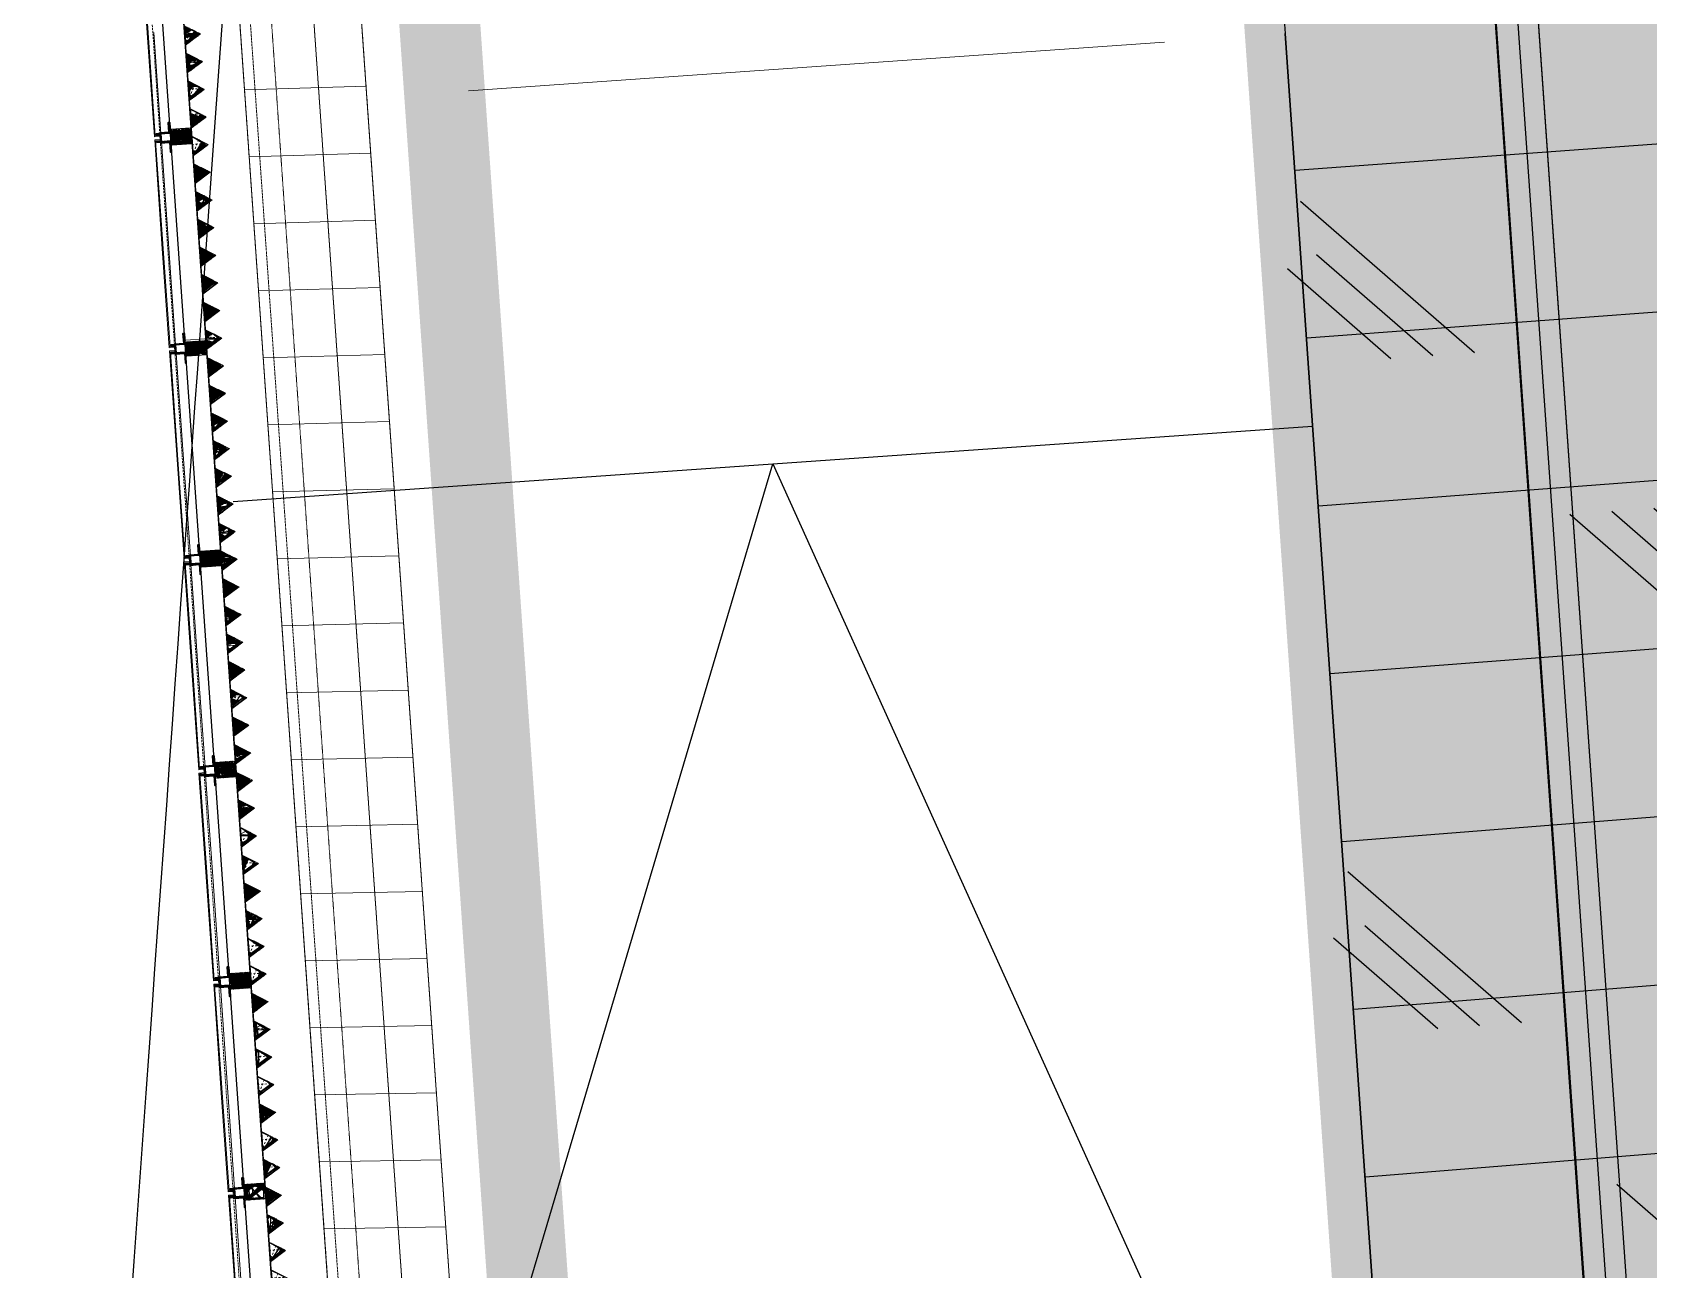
# Model space of a CAD drawing. Header units: millimetres. Extents: x 306 to 836129804, y -168137 to 818603917.
# Drawn here: x 834580252 to 834587896, y 818007661 to 818013509 of the extents above; entities that cross this region are included whole.
import ezdxf
from ezdxf.xclip import XClip

# ---------------------------------------------------------------- set-up
doc = ezdxf.new("R2010")
doc.units = ezdxf.units.MM
doc.header["$LTSCALE"] = 3
doc.header["$XCLIPFRAME"] = 0
for name, pattern in [('ACAD_ISO03W100', [30, 12, -18]), ('B0606', [0.7813, 0.39065, -0.39065]), ('B0701', [2.34375, 1.5625, -0.78125]), ('B0703', [4.6875, 3.125, -1.5625]), ('Dash', [6, 3, -3]), ('Dash2', [6, 3, -3]), ('DASHED', [0.75, 0.5, -0.25]), ('DIVIDE', [1.25, 0.5, -0.25, 0, -0.25, 0, -0.25])]:
    doc.linetypes.add(name, pattern=pattern)
for name, color, linetype in [('_ANCILIARY', 40, 'Continuous'), ('_ANCILIARY HATCH', 1, 'Continuous'), ('_base', 251, 'Continuous'), ('_DEV LINE', 96, 'DIVIDE'), ('_LTC', 251, 'Continuous'), ('_PARCEL BOUNDARY', 10, 'DASHED'), ('UAJ-90.0BOUN', 251, 'Continuous'), ('UAJ-90.5LAND', 251, 'Continuous')]:
    doc.layers.add(name, color=color, linetype=linetype)
for name, color, linetype, lineweight in [('A-DETL', 251, 'Continuous', 13), ('A-DETL-MBND', 251, 'Continuous', 13), ('A-FLOR', 251, 'Continuous', 13), ('Eva-New', 1, 'ACAD_ISO03W100', 18), ('Hatch (LTC&CB)', 252, 'Continuous', 35), ('UAJ-08META', 251, 'Continuous', 9), ('UAJ-21EXWA', 251, 'Continuous', 35), ('UAJ-21EXWA-a', 251, 'Continuous', 9), ('UAJ-21EXWA-c', 251, 'Continuous', 9), ('UAJ-21EXWA-z', 251, 'B0703', 9), ('UAJ-22INWA', 251, 'Continuous', 35), ('UAJ-22INWA-a', 251, 'Continuous', 13), ('UAJ-23FLOR-h', 251, 'Continuous', 9), ('UAJ-23FLOR-y', 251, 'B0701', 9), ('UAJ-23FLOR-z', 251, 'B0703', 9), ('UAJ-32INFR-h', 251, 'Continuous', 9), ('UAJ-43FLFI-a', 251, 'Continuous', 0)]:
    doc.layers.add(name, color=color, linetype=linetype, lineweight=lineweight)
doc.layers.get('UAJ-90.5LAND').off()
pattern_1 = [(45.00000000000012, (-109416.8442187309, -41196.64336895943), (-1.68379802270047, 1.683798022700463), []), (45.00000000000012, (-109415.7216861248, -41196.64336895943), (-1.68379802270047, 1.683798022700463), [])]

# ---------------------------------------------------------------- blocks, each defined once
blk = doc.blocks.new('SITE SLAB EDGE')
at = {"layer": 'A-DETL-MBND', "linetype": 'Continuous', "lineweight": 9, "elevation": 0.1232337725241558}
blk.add_lwpolyline([(-7012.872896918212, -44672.49956727235), (-4762.924683443969, -35912.49520633428), (-1871.170911264489, -44672.58578513574)], dxfattribs=at)
at = {"layer": 'UAJ-21EXWA'}
for p, q in [((-871.1926684374921, -27572.41654061366), (-871.1930989047978, -53821.77033345087)), ((-6988.761447449797, -35912.49520204091, 11000.63408371194), (-871.2644704399863, -35912.49521362476, 11000.63408455885))]:
    blk.add_line(p, q, dxfattribs=at)
blk.add_lwpolyline([(-871.264764136984, -53821.77033344971), (-871.2643336696783, -27572.41648910224)], dxfattribs=at)
blk = doc.blocks.new('p32 uns')
at = {"layer": 'A-DETL', "lineweight": 18}
for p, q in [((462988.2816848755, -289422.768778801), (464566.6259381771, -311994.1485024691)), ((464766.1389267445, -311980.1971951723), (463187.7944978476, -289408.8174855709))]:
    blk.add_line(p, q, dxfattribs=at)
at = {"layer": 'A-FLOR', "lineweight": 9}
blk.add_line((462506.872928381, -296865.1688914299), (463508.9432036877, -311195.4414646626), dxfattribs=at)
at = {"layer": 'UAJ-21EXWA-z'}
blk.add_lwpolyline([(460999.1281325817, -260683.82777071), (462209.4676864147, -260599.1925843954), (463049.8073357344, -256672.1545351744), (484389.9326707125, -255178.3090640306), (484885.9685424566, -262271.952517271), (489864.1592447758, -261922.462420702), (492872.8974288702, -304949.42304492), (488433.0328344107, -315295.0559661388), (462895.8718012571, -317080.7882232666), (460775.8579591513, -286763.177806735), (462016.6950523853, -283227.6120804548), (460871.5294257402, -266850.980645299), (461292.7671718597, -264883.0616716146), (460999.1281325817, -260683.82777071)], dxfattribs=at)
at = {"layer": 'UAJ-90.0BOUN'}
blk.add_lwpolyline([(458551.6431707144, -254646.9136687517), (462043.122988224, -254401.8080494404), (489253.1335164309, -252491.6361941099), (493625.0210716724, -314979.2288246155), (466413.7763149738, -316882.0242781639), (462922.2849571705, -317126.9649215937), (458551.6431707144, -254646.9136687517)], dxfattribs=at)
at = {"linetype": 'Dash2', "lineweight": 13, "rotation": 4.000000000000001}
blk.add_blockref('SITE SLAB EDGE', (461907.9564732313, -261484.3400754929), dxfattribs=at)
blk = doc.blocks.new('GBP-P32-L00')
at = {"layer": 'UAJ-90.5LAND'}
blk.add_blockref('p32 uns', (834123619.6366563, 818311064.1160116), dxfattribs=at)
blk = doc.blocks.new('3A35X-MAGP-P-LD-00-0')
at = {"layer": '_base'}
blk.add_line((834581201.7155364, 818011290.9196701), (834586306.3945403, 818011647.7860233), dxfattribs=at)
blk.add_lwpolyline([(834591783.5735116, 817980082.2253003), (834591928.23176, 817980184.1910403, 0.04471725333651318), (834592011.4460499, 817980254.7613815, 0.06650079320827533), (834592104.6915565, 817980378.636483, 0.07123286827723115), (834592167.0155747, 817980539.2174459, 0.03848994526839398), (834592180.9467443, 817980630.7424377, -0.04013100211479748), (834592350.8948174, 817981940.6873479, -0.0031101165554704), (834592380.805786, 817982096.0953491, 0.08319405878780492), (834592386.2088763, 817982274.0277658, -0.001175287422186575), (834592382.8120791, 817982299.3592728), (834589787.9350833, 817996217.8215426, 0.04084783250147962), (834589233.0335257, 817998152.9967325), (834588859.8553, 817999185.2260199, -0.0205969728110917), (834588422.2292893, 818000535.7778711, -0.03996170129615863), (834588213.0684955, 818001653.0464637, -0.007154162740676726), (834588156.891641, 818002376.8978037), (834586791.6157055, 818021906.5994003), (834586592.1019949, 818021892.6612895), (834588135.5106741, 817999814.8448011, 0.02585367869501859), (834588239.9286013, 817999053.709157, 0.001642021958991318), (834588349.8605613, 817998461.4832885), (834588758.1866809, 817996281.7002935), (834588804.3629512, 817996035.1959748), (834591783.5735116, 817980082.2253003)], format="xyb", close=True, dxfattribs=at)
blk.add_lwpolyline([(834589295.4903487, 817996127.1960361), (834588203.5903876, 818000788.4657425, -0.0373340828221), (834588076.8085691, 818002133.5877131), (834586695.9247639, 818021899.9143913)], format="xyb", dxfattribs=at)
for points in [[(834586136.4949635, 818014078.1283432), (834586176.6829101, 818013503.2565894)], [(834586786.9127201, 818004764.5321693), (834586176.3557463, 818013503.2337182)], [(834586176.355928, 818013503.2337312), (834586176.6829101, 818013503.2565894)], [(834586176.6829202, 818013503.2564468), (834586787.5835255, 818004764.5790373)], [(834581657.5779444, 818004405.9528768), (834583754.0550383, 818011469.3528466), (834586787.5835233, 818004764.5790652)]]:
    blk.add_lwpolyline(points, dxfattribs=at)
blk = doc.blocks.new('*U1563')
at = {"layer": 'UAJ-21EXWA'}
for points in [[(3085.000000238419, 241.0000000929832), (3085.000000715256, 223.1525490021706), (3054, 223.1525488829613), (3054.000000119209, 241.0000003314018), (3050, 241.0000004506111), (3050, 219.1525488829613), (3089.000000715256, 219.1525488829613), (3089.000000357628, 241.0000003314018)], [(4085.000000238419, 241.0000001394749), (4085.000000715256, 223.1525490486622), (4054, 223.1525489294529), (4054.000000119209, 241.0000003778935), (4050, 241.0000004971027), (4050, 219.1525489294529), (4089.000000715256, 219.1525489294529), (4089.000000357628, 241.0000003778935)], [(5085.000000238419, 241.0000001859665), (5085.000000715256, 223.1525490951538), (5054, 223.1525489759445), (5054.000000119209, 241.0000004243851), (5050, 241.0000005435944), (5050, 219.1525489759445), (5089.000000715256, 219.1525489759445), (5089.000000357628, 241.0000004243851)], [(6085.000000238419, 241.0000002324581), (6085.000000715256, 223.1525491416454), (6054, 223.1525490224361), (6054.000000119209, 241.0000004708767), (6050, 241.000000590086), (6050, 219.1525490224361), (6089.000000715256, 219.1525490224361), (6089.000000357628, 241.0000004708767)], [(7085.000000238419, 241.0000002789498), (7085.000000715256, 223.1525491881371), (7054, 223.1525490689278), (7054.000000119209, 241.0000005173683), (7050, 241.0000006365776), (7050, 219.1525490689278), (7089.000000715256, 219.1525490689278), (7089.000000357628, 241.0000005173683)], [(8085.000000238419, 241.0000003254414), (8085.000000715256, 223.1525492346287), (8054, 223.1525491154194), (8054.000000119209, 241.0000005638599), (8050, 241.0000006830692), (8050, 219.1525491154194), (8089.000000715256, 219.1525491154194), (8089.000000357628, 241.0000005638599)]]:
    blk.add_lwpolyline(points, close=True, dxfattribs=at)
for points in [[(3045.99999934445, 224.957513182444), (3045.99999946366, 178.9575133016533), (2999.99999946366, 178.957513182444), (2999.99999934445, 174.9575130632348), (3049.99999934445, 174.957513182444), (3049.99999946366, 224.957513182444), (3045.999999225241, 224.957513182444)], [(3093.000000298125, 224.9575130632348), (3093.000000178915, 178.957513182444), (3139.000000298125, 178.957513182444), (3139.000000298125, 174.957513182444), (3089.000000298125, 174.957513182444), (3089.000000298125, 224.9575129440255), (3093.000000536543, 224.9575130632348)], [(4045.99999934445, 224.9575132289357), (4045.99999946366, 178.957513348145), (3999.99999946366, 178.9575132289357), (3999.99999934445, 174.9575131097264), (4049.99999934445, 174.9575132289357), (4049.99999946366, 224.9575132289357), (4045.999999225241, 224.9575132289357)], [(4093.000000298125, 224.9575131097264), (4093.000000178915, 178.9575132289357), (4139.000000298125, 178.9575132289357), (4139.000000298125, 174.9575132289357), (4089.000000298125, 174.9575132289357), (4089.000000298125, 224.9575129905171), (4093.000000536543, 224.9575131097264)], [(5045.999999344451, 224.9575132754273), (5045.99999946366, 178.9575133946366), (4999.999999463659, 178.9575132754273), (4999.99999934445, 174.957513156218), (5049.999999344451, 174.9575132754273), (5049.99999946366, 224.9575132754273), (5045.999999225241, 224.9575132754273)], [(5093.000000298125, 224.957513156218), (5093.000000178916, 178.9575132754273), (5139.000000298125, 178.9575132754273), (5139.000000298125, 174.9575132754273), (5089.000000298125, 174.9575132754273), (5089.000000298125, 224.9575130370087), (5093.000000536544, 224.957513156218)], [(6045.999999344451, 224.9575133219189), (6045.99999946366, 178.9575134411282), (5999.999999463659, 178.9575133219189), (5999.99999934445, 174.9575132027096), (6049.999999344451, 174.9575133219189), (6049.99999946366, 224.9575133219189), (6045.999999225241, 224.9575133219189)], [(6093.000000298125, 224.9575132027096), (6093.000000178916, 178.9575133219189), (6139.000000298125, 178.9575133219189), (6139.000000298125, 174.9575133219189), (6089.000000298125, 174.9575133219189), (6089.000000298125, 224.9575130835003), (6093.000000536544, 224.9575132027096)], [(7045.999999344451, 224.9575133684106), (7045.99999946366, 178.9575134876198), (6999.999999463659, 178.9575133684106), (6999.99999934445, 174.9575132492013), (7049.999999344451, 174.9575133684106), (7049.99999946366, 224.9575133684106), (7045.999999225241, 224.9575133684106)], [(7093.000000298125, 224.9575132492013), (7093.000000178916, 178.9575133684106), (7139.000000298125, 178.9575133684106), (7139.000000298125, 174.9575133684106), (7089.000000298125, 174.9575133684106), (7089.000000298125, 224.957513129992), (7093.000000536544, 224.9575132492013)], [(8045.999999344451, 224.9575134149022), (8045.99999946366, 178.9575135341115), (7999.999999463659, 178.9575134149022), (7999.99999934445, 174.9575132956929), (8049.999999344451, 174.9575134149022), (8049.99999946366, 224.9575134149022), (8045.999999225241, 224.9575134149022)], [(8093.000000298125, 224.9575132956929), (8093.000000178916, 178.9575134149022), (8139.000000298125, 178.9575134149022), (8139.000000298125, 174.9575134149022), (8089.000000298125, 174.9575134149022), (8089.000000298125, 224.9575131764836), (8093.000000536544, 224.9575132956929)]]:
    blk.add_lwpolyline(points, dxfattribs=at)
at = {"layer": 'UAJ-21EXWA-a'}
for points in [[(2569.500000357628, 250.0000041460991), (3062.000000476837, 250.0000002121925), (3062.000000238419, 224.1525490021706), (3058.000000238419, 224.1525491213798), (3058.000000238419, 246.0000004506111), (2569.500000357628, 246.0000040268898)], [(3569.500000357628, 250.0000039076805), (3077.000000476837, 250.0000000929832), (3077.000000715256, 224.1525490021706), (3081.000000715256, 224.1525491213798), (3081.000000715256, 246.0000003314018), (3569.500000357628, 246.0000039076805)], [(3569.500000357628, 250.0000041925907), (4062.000000476837, 250.0000002586842), (4062.000000238419, 224.1525490486622), (4058.000000238419, 224.1525491678715), (4058.000000238419, 246.0000004971027), (3569.500000357628, 246.0000040733814)], [(4569.500000357628, 250.0000039541721), (4077.000000476837, 250.0000001394749), (4077.000000715256, 224.1525490486622), (4081.000000715256, 224.1525491678715), (4081.000000715256, 246.0000003778935), (4569.500000357628, 246.0000039541721)], [(4569.500000357628, 250.0000042390823), (5062.000000476837, 250.0000003051758), (5062.000000238419, 224.1525490951538), (5058.000000238419, 224.1525492143631), (5058.000000238419, 246.0000005435944), (4569.500000357628, 246.000004119873)], [(5569.500000357628, 250.0000040006638), (5077.000000476837, 250.0000001859665), (5077.000000715256, 224.1525490951538), (5081.000000715256, 224.1525492143631), (5081.000000715256, 246.0000004243851), (5569.500000357628, 246.0000040006638)], [(5569.500000357628, 250.000004285574), (6062.000000476837, 250.0000003516674), (6062.000000238419, 224.1525491416454), (6058.000000238419, 224.1525492608547), (6058.000000238419, 246.000000590086), (5569.500000357628, 246.0000041663647)], [(6569.500000357628, 250.0000040471554), (6077.000000476837, 250.0000002324581), (6077.000000715256, 224.1525491416454), (6081.000000715256, 224.1525492608547), (6081.000000715256, 246.0000004708767), (6569.500000357628, 246.0000040471554)], [(6569.500000357628, 250.0000043320656), (7062.000000476837, 250.000000398159), (7062.000000238419, 224.1525491881371), (7058.000000238419, 224.1525493073464), (7058.000000238419, 246.0000006365776), (6569.500000357628, 246.0000042128563)], [(7569.500000357628, 250.000004093647), (7077.000000476837, 250.0000002789498), (7077.000000715256, 224.1525491881371), (7081.000000715256, 224.1525493073464), (7081.000000715256, 246.0000005173683), (7569.500000357628, 246.000004093647)], [(7569.500000357628, 250.0000043785572), (8062.000000476837, 250.0000004446507), (8062.000000238419, 224.1525492346287), (8058.000000238419, 224.152549353838), (8058.000000238419, 246.0000006830692), (7569.500000357628, 246.0000042593479)], [(8569.500000357628, 250.0000041401386), (8077.000000476837, 250.0000003254414), (8077.000000715256, 224.1525492346287), (8081.000000715256, 224.152549353838), (8081.000000715256, 246.0000005638599), (8569.500000357628, 246.0000041401386)], [(8569.500000357628, 250.0000044250488), (9062.000000476837, 250.0000004911423), (9062.000000238419, 224.1525492811203), (9058.000000238419, 224.1525494003296), (9058.000000238419, 246.0000007295609), (8569.500000357628, 246.0000043058396)]]:
    blk.add_lwpolyline(points, dxfattribs=at)
at = {"layer": 'UAJ-21EXWA-c'}
for points in [[(3050, 241.0000002121925), (3050, 246.0000004506111)], [(3089.000000357628, 241.0000003314018), (3089.000000119209, 246.0000003314018)], [(4050, 241.0000002586842), (4050, 246.0000004971027)], [(4089.000000357628, 241.0000003778935), (4089.000000119209, 246.0000003778935)], [(5050, 241.0000003051758), (5050, 246.0000005435944)], [(5089.000000357628, 241.0000004243851), (5089.000000119209, 246.0000004243851)], [(6050, 241.0000003516674), (6050, 246.000000590086)], [(6089.000000357628, 241.0000004708767), (6089.000000119209, 246.0000004708767)], [(7050, 241.000000398159), (7050, 246.0000006365776)], [(7089.000000357628, 241.0000005173683), (7089.000000119209, 246.0000005173683)], [(8050, 241.0000004446507), (8050, 246.0000006830692)], [(8089.000000357628, 241.0000005638599), (8089.000000119209, 246.0000005638599)], [(3050, 219.1525488829613), (2569.500000476837, 219.1525488829613)], [(3049.99999946366, 224.957513182444), (3050, 219.1525488829613)], [(3089.000000715256, 219.1525488829613), (3089.000000298125, 224.9575129440255)], [(3089.000000715256, 219.1525488829613), (3569.500000357628, 219.1525491213798)], [(4050, 219.1525489294529), (3569.500000476837, 219.1525489294529)], [(4049.99999946366, 224.9575132289357), (4050, 219.1525489294529)], [(4089.000000715256, 219.1525489294529), (4089.000000298125, 224.9575129905171)], [(4089.000000715256, 219.1525489294529), (4569.500000357628, 219.1525491678715)], [(5050, 219.1525489759445), (4569.500000476837, 219.1525489759445)], [(5049.99999946366, 224.9575132754273), (5050, 219.1525489759445)], [(5089.000000715256, 219.1525489759445), (5089.000000298125, 224.9575130370087)], [(5089.000000715256, 219.1525489759445), (5569.500000357628, 219.1525492143631)], [(6050, 219.1525490224361), (5569.500000476837, 219.1525490224361)], [(6049.99999946366, 224.9575133219189), (6050, 219.1525490224361)], [(6089.000000715256, 219.1525490224361), (6089.000000298125, 224.9575130835003)], [(6089.000000715256, 219.1525490224361), (6569.500000357628, 219.1525492608547)], [(7050, 219.1525490689278), (6569.500000476837, 219.1525490689278)], [(7049.99999946366, 224.9575133684106), (7050, 219.1525490689278)], [(7089.000000715256, 219.1525490689278), (7089.000000298125, 224.957513129992)], [(7089.000000715256, 219.1525490689278), (7569.500000357628, 219.1525493073464)], [(8050, 219.1525491154194), (7569.500000476837, 219.1525491154194)], [(8049.99999946366, 224.9575134149022), (8050, 219.1525491154194)], [(8089.000000715256, 219.1525491154194), (8089.000000298125, 224.9575131764836)], [(8089.000000715256, 219.1525491154194), (8569.500000357628, 219.152549353838)]]:
    blk.add_lwpolyline(points, dxfattribs=at)
blk = doc.blocks.new('*U|REF31821679')
at = {"layer": 'UAJ-32INFR-h'}
h = blk.add_hatch(dxfattribs=at)
h.set_pattern_fill('STAAL', color=256, style=0)
h.set_pattern_definition([(45, (0, 0), (-4.999999779477807, 4.999999779477808), []), (45, (1.7, 0), (-4.999999779477807, 4.999999779477808), []), (45, (1.8, 0), (-4.999999779477807, 4.999999779477808), []), (45, (1.9, 0), (-4.999999779477807, 4.999999779477808), []), (45, (2, 0), (-4.999999779477807, 4.999999779477808), []), (45, (2.1, 0), (-4.999999779477807, 4.999999779477808), []), (45, (2.2, 0), (-4.999999779477807, 4.999999779477808), []), (45, (2.3, 0), (-4.999999779477807, 4.999999779477808), [])])
edge = h.paths.add_edge_path(flags=16)
edge.add_arc((-40.499999999995, -28), 1.5, 180, 394.9306585423736)
edge.add_line((-40.499999999995, -29.5), (40.500000000005, -29.49999999999909))
edge.add_arc((40.500000000005, -27.99999999999909), 1.5, 270, 360)
edge.add_line((42.000000000005, -27.99999999999909), (41.99999999999864, 28.00000000000182))
edge.add_arc((40.49999999999864, 28.00000000000182), 1.5, 0, 90)
edge.add_line((40.49999999999864, 29.50000000000182), (-40.50000000000136, 29.50000000000182))
edge.add_arc((-40.50000000000136, 28.00000000000182), 1.5, 90, 180)
edge.add_line((-42.00000000000136, 28.00000000000182), (-41.999999999995, -28))
edge = h.paths.add_edge_path()
edge.add_arc((-45.499999999995, -32.99999999999909), 4.5, 180, 270)
edge.add_line((-45.499999999995, -37.49999999999909), (45.500000000005, -37.49999999999909))
edge.add_arc((45.500000000005, -32.99999999999909), 4.5, 270, 360)
edge.add_line((50.000000000005, -32.99999999999909), (50.00000000000045, 33))
edge.add_arc((45.50000000000045, 33), 4.5, 0, 90)
edge.add_line((45.50000000000045, 37.5), (-45.49999999999955, 37.50000000000182))
edge.add_arc((-45.49999999999955, 33.00000000000182), 4.5, 90, 180)
edge.add_line((-49.99999999999955, 33.00000000000182), (-49.999999999995, -32.99999999999909))
at = {"layer": 'UAJ-22INWA-a', "lineweight": -2}
for p, q in [((-49.99999999999955, 33.00000000000182), (-49.999999999995, -32.99999999999909)), ((45.50000000000045, 37.5), (-45.49999999999955, 37.50000000000182)), ((-42.00000000000136, 28.00000000000182), (-41.999999999995, -28)), ((40.49999999999864, 29.50000000000182), (-40.50000000000136, 29.50000000000182)), ((42.000000000005, -27.99999999999909), (41.99999999999864, 28.00000000000182)), ((50.000000000005, -32.99999999999909), (50.00000000000045, 33)), ((-45.499999999995, -37.49999999999909), (45.500000000005, -37.49999999999909)), ((-40.499999999995, -29.5), (40.500000000005, -29.49999999999909))]:
    blk.add_line(p, q, dxfattribs=at)
for centre, radius, start, end in [((-45.49999999999955, 33.00000000000182), 4.5, 90, 180), ((-40.50000000000136, 28.00000000000182), 1.5, 90, 180), ((40.49999999999864, 28.00000000000182), 1.5, 0, 90), ((45.50000000000045, 33), 4.5, 0, 90), ((-45.499999999995, -32.99999999999909), 4.5, 180, 270), ((-40.499999999995, -28), 1.5, 180, 34.93065854237359), ((40.500000000005, -27.99999999999909), 1.5, 270, 0), ((45.500000000005, -32.99999999999909), 4.5, 270, 0)]:
    blk.add_arc(centre, radius, start, end, dxfattribs=at)
blk = doc.blocks.new('*U2899')
at = {"layer": 'UAJ-08META', "rotation": 90.00000001114431}
blk.add_blockref('*U|REF31821679', (67.54939053738819, 50.00000004808722), dxfattribs=at)
blk = doc.blocks.new('*U2898')
at = {"layer": '_LTC', "linetype": 'ByBlock', "lineweight": -2, "transparency": 16777216, "rotation": 273.9989084043776}
for p in [(834580901.1462471, 818013080.975364), (834580970.8837154, 818012083.4099848), (834581040.6211836, 818011085.8446058), (834581110.3586518, 818010088.2792267), (834581180.09612, 818009090.7138476), (834581249.8335882, 818008093.1484685)]:
    blk.add_blockref('*U2899', p, dxfattribs=at)
blk = doc.blocks.new('21_UNS-EXWA-Facade Triangle Extrusion')
at = {"layer": 'UAJ-08META'}
h = blk.add_hatch(dxfattribs=at)
h.set_pattern_fill('ANSI32', color=256, scale=0.25, angle=-3.998908525866516)
h.set_pattern_definition(pattern_1)
edge = h.paths.add_edge_path()
edge.add_line((-75.01259005069733, -47.16361486911774), (-67.87473440170288, -33.6935887336731))
edge.add_line((-67.87473440170288, -33.6935887336731), (-65.25258207321167, -37.77321720123291))
edge.add_line((-65.25258207321167, -37.77321720123291), (-63.57014775276184, -36.69184410572052))
edge.add_line((-63.57014775276184, -36.69184410572052), (-66.191903591156, -32.612832903862))
edge.add_line((-66.191903591156, -32.612832903862), (-64.50235915184021, -31.54252290725708))
edge.add_line((-64.50235915184021, -31.54252290725708), (-61.88771343231201, -35.61047101020813))
edge.add_line((-61.88771343231201, -35.61047101020813), (-60.20527946949005, -34.5290983915329))
edge.add_line((-60.20527946949005, -34.5290983915329), (-62.82474744319916, -30.45036041736603))
edge.add_line((-62.82474744319916, -30.45036041736603), (-20.0749454498291, -2.995363593101501))
edge.add_line((-20.0749454498291, -2.995363593101501), (-17.46405339241028, -7.057471752166748))
edge.add_line((-17.46405339241028, -7.057471752166748), (-15.78161954879761, -5.976099371910095))
edge.add_line((-15.78161954879761, -5.976099371910095), (-18.39626514911652, -1.908150553703308))
edge.add_line((-18.39626514911652, -1.908150553703308), (-16.71758425235748, -0.8209383487701416))
edge.add_line((-16.71758425235748, -0.8209383487701416), (-14.09918510913849, -4.894726157188416))
edge.add_line((-14.09918510913849, -4.894726157188416), (-12.41675090789795, -3.813353180885315))
edge.add_line((-12.41675090789795, -3.813353180885315), (-15.0389039516449, 0.2662745714187622))
edge.add_line((-15.0389039516449, 0.2662745714187622), (-0.8188365697860718, 0.4905227422714233))
edge.add_line((-0.8188365697860718, 0.4905227422714233), (-71.2157564163208, 42.66169381141663))
edge.add_arc((-72.50049510525452, 40.51706179758747), 2.499999994716807, 59.07634435006711, 179.9920953721348)
edge.add_line((-75.0004950761795, 40.51740670204163), (-75.01273441314697, -48.20710110664368))
edge.add_line((-75.01273441314697, -48.20710110664368), (-75.01259005069733, -47.16361486911774))
edge = h.paths.add_edge_path(flags=16)
edge.add_line((-68.6583776473999, -31.22540402412415), (-16.1267796754837, 2.53891122341156))
edge.add_arc((-17.47850388801287, 4.641966418766378), 2.499999900289295, 302.7306025113452, 419.0763484705993)
edge.add_line((-16.19376540184021, 6.786598443984985), (-72.5004950761795, 40.51706194877625))
edge.add_line((-72.5004950761795, 40.51706194877625), (-72.51010143756866, -29.12200355529785))
edge.add_arc((-70.0101015365577, -29.12234859176267), 2.499999924820999, 179.9920923464523, 302.7305933400276)
h = blk.add_hatch(dxfattribs=at)
h.set_pattern_fill('ANSI32', color=256, scale=0.25, angle=-3.998908525866516)
h.set_pattern_definition(pattern_1)
h.paths.add_polyline_path([(-62.61064434051514, -37.26119458675385), (-65.49787187576294, -32.76788723468781), (-64.65470325946808, -32.23022532463074), (-61.76762568950653, -36.72203266620636), (-14.82031857967377, -6.546976327896118), (-17.70624601840973, -2.056959748268127), (-16.86690068244934, -1.513350248336792), (-13.97909653186798, -6.006286859512329), (-4.745509028434753, -0.07146263122558594), (0, 0), (-75.01273441314697, -48.20710110664368), (-72.51210236549377, -43.62797057628632), (-62.60884714126587, -37.26272201538086)])
for points in [[(-75.01259005069733, -47.16361486911774), (-67.87473440170288, -33.6935887336731), (-65.25258207321167, -37.77321720123291), (-63.57014775276184, -36.69184410572052), (-66.191903591156, -32.612832903862), (-64.50235915184021, -31.54252290725708), (-61.88771343231201, -35.61047101020813), (-60.20527946949005, -34.5290983915329), (-62.82474744319916, -30.45036041736603), (-20.0749454498291, -2.995363593101501), (-17.46405339241028, -7.057471752166748), (-15.78161954879761, -5.976099371910095), (-18.39626514911652, -1.908150553703308), (-16.71758425235748, -0.8209383487701416), (-14.09918510913849, -4.894726157188416), (-12.41675090789795, -3.813353180885315), (-15.0389039516449, 0.2662745714187622), (-0.8188365697860718, 0.4905227422714233), (-71.2157564163208, 42.66169381141663, 0.5826902400280833), (-75.0004950761795, 40.51740670204163), (-75.01273441314697, -48.20710110664368)], [(-68.6583776473999, -31.22540402412415), (-16.1267796754837, 2.53891122341156, 0.5562828354535237), (-16.19376540184021, 6.786598443984985), (-72.5004950761795, 40.51706194877625), (-72.51010143756866, -29.12200355529785, 0.593393664896227)]]:
    blk.add_lwpolyline(points, format="xyb", close=True, dxfattribs=at)
blk.add_lwpolyline([(-62.61064434051514, -37.26119458675385), (-65.49787187576294, -32.76788723468781), (-64.65470325946808, -32.23022532463074), (-61.76762568950653, -36.72203266620636), (-14.82031857967377, -6.546976327896118), (-17.70624601840973, -2.056959748268127), (-16.86690068244934, -1.513350248336792), (-13.97909653186798, -6.006286859512329), (-4.745509028434753, -0.07146263122558594), (0, 0), (-75.01273441314697, -48.20710110664368), (-72.51210236549377, -43.62797057628632), (-62.60884714126587, -37.26272201538086)], close=True, dxfattribs=at)
at = {"layer": 'UAJ-08META', "linetype": 'Dash'}
for points in [[(-14.97881484031677, 4.68138599395752), (-72.50529825687408, 5.697529196739197)], [(-71.2083113193512, -31.31649792194366), (-44.34713017940521, 23.65182995796204)]]:
    blk.add_lwpolyline(points, dxfattribs=at)
at = {"layer": 'UAJ-08META'}
blk.add_lwpolyline([(-18.12446212768555, -2.327821254730225), (-18.12287628650665, -2.326794028282166)], dxfattribs=at)
blk = doc.blocks.new('*U2901')
at = {"rotation": 90.00791386077486}
blk.add_blockref('21_UNS-EXWA-Facade Triangle Extrusion', (2.295247900369452e-07, -1.355457278356874e-07), dxfattribs=at)
blk = doc.blocks.new('*U2900')
at = {"layer": '_LTC', "linetype": 'ByBlock', "lineweight": -2, "transparency": 16777216, "rotation": 273.998908396004}
for p in [(834581047.1662084, 818013501.6322091), (834581056.3018167, 818013370.9511443), (834581065.437425, 818013240.2700797), (834581074.5730333, 818013109.589015), (834581083.7086416, 818012978.9079504), (834581092.84425, 818012848.2268857), (834581101.9798583, 818012717.5458211), (834581111.1154666, 818012586.8647565), (834581120.2510749, 818012456.1836917), (834581129.3866832, 818012325.5026271), (834581138.5222915, 818012194.8215624), (834581147.6578999, 818012064.1404978), (834581156.7935082, 818011933.4594331), (834581165.9291165, 818011802.7783685), (834581175.0647248, 818011672.0973037), (834581184.2003331, 818011541.4162391), (834581193.3359414, 818011410.7351744), (834581202.4715497, 818011280.0541098), (834581211.6071581, 818011149.3730452), (834581220.7427664, 818011018.6919805), (834581229.8783747, 818010888.0109159), (834581239.013983, 818010757.3298512), (834581248.1495913, 818010626.6487865), (834581257.2851996, 818010495.9677218), (834581266.420808, 818010365.2866572), (834581275.5564163, 818010234.6055925), (834581284.6920246, 818010103.9245279), (834581293.8276329, 818009973.2434632), (834581302.9632412, 818009842.5623986), (834581312.0988495, 818009711.8813338), (834581321.2344579, 818009581.2002692), (834581330.3700662, 818009450.5192046), (834581339.5056745, 818009319.8381399), (834581348.6412828, 818009189.1570753), (834581357.7768911, 818009058.4760106), (834581366.9124994, 818008927.794946), (834581376.0481077, 818008797.1138812), (834581385.183716, 818008666.4328166), (834581394.3193244, 818008535.7517519), (834581403.4549327, 818008405.0706873), (834581412.590541, 818008274.3896226), (834581421.7261493, 818008143.708558), (834581430.8617576, 818008013.0274934), (834581439.997366, 818007882.3464286), (834581449.1329743, 818007751.665364), (834581458.2685826, 818007620.9842993)]:
    blk.add_blockref('*U2901', p, dxfattribs=at)
blk = doc.blocks.new('FAC-00-0')
at = {"layer": '_LTC'}
for points in [[(834580346.3223271, 818021017.5001332), (834581481.0481629, 818004768.9158247)], [(834580451.1945491, 818020951.2535303), (834581583.6041774, 818004752.6068808)]]:
    blk.add_lwpolyline(points, dxfattribs=at)
blk.add_lwpolyline([(834581387.0943224, 818003552.0554934, 0.1139351531666396), (834581581.6652867, 818004780.3838959), (834580446.0788555, 818021024.4738792)], format="xyb", dxfattribs=at)
blk.add_rational_spline([(834580077.3900777, 818035997.4791214), (834580437.0917654, 818034054.3349081), (834580602.4700614, 818033161.329403), (834580767.8483574, 818032268.323898), (834580949.9611539, 818031284.955718), (834581075.8892046, 818030294.4452341), (834581145.6328331, 818029296.7917677), (834581335.3021821, 818026583.6509713), (834581524.9715308, 818023870.5101748), (834581703.4389249, 818021317.6086571), (834581706.0106146, 818021280.8216103), (834581708.5823042, 818021244.0345637), (834581711.1539938, 818021207.247517), (834581713.1965545, 818021178.0295397), (834581693.9806505, 818021155.9249865), (834581664.7626766, 818021153.8823801), (834581299.0753304, 818021128.3174726), (834580933.3879842, 818021102.7525649), (834580567.7006379, 818021077.1876572), (834580554.2949414, 818021076.2509816), (834580542.2681971, 818021070.25536), (834580533.4514505, 818021060.1136129), (834580524.6347041, 818021049.9718657), (834580520.3702859, 818021037.2280517), (834580521.3074443, 818021023.822389), (834580899.6991928, 818015611.086328), (834581278.0909414, 818010198.3502669), (834581656.48269, 818004785.6142058), (834581686.6616603, 818004353.9166318), (834581619.0548282, 818003926.4790552), (834581457.1207048, 818003525.1675733), (834581156.5955538, 818002700.4971138), (834580856.0704025, 818001875.8266542), (834580555.5452513, 818001051.1561946), (834580428.5667853, 818000714.2497276), (834580305.2916387, 818000375.9706471), (834580185.7346454, 818000036.3596587)], [1, 1, 1, 1, 1, 1, 1, 1, 1, 1, 1, 1, 1, 0.8047382231132746, 0.8047382231132746, 0.9999999999999999, 1, 1, 1, 0.9492507227563662, 0.9492507227563662, 0.9999999999999999, 0.9492507227563663, 0.9492507227563663, 1, 1, 1, 1, 0.9829479213520105, 0.9829479213520105, 1, 1, 1, 1, 0.9999598891676805, 0.9999598891676805, 1], degree=3, knots=[0, 0, 0, 0, 2724.56956517957, 2724.56956517957, 2724.56956517957, 5723.230185049491, 5723.230185049491, 5723.230185049491, 13882.51734683393, 13882.51734683393, 13882.51734683393, 13883.51734683393, 13883.51734683393, 13883.51734683393, 13885.08814159524, 13885.08814159524, 13885.08814159524, 13886.08814159524, 13886.08814159524, 13886.08814159524, 13886.87355778052, 13886.87355778052, 13886.87355778052, 13887.65897396581, 13887.65897396581, 13887.65897396581, 13888.65897396581, 13888.65897396581, 13888.65897396581, 13889.11229864333, 13889.11229864333, 13889.11229864333, 13890.11229864333, 13890.11229864333, 13890.11229864333, 13890.13423798732, 13890.13423798732, 13890.13423798732, 13890.13423798732], dxfattribs=at)
for name in ['*U2900', '*U2898']:
    blk.add_blockref(name, (0, 0), dxfattribs=at)
at = {"layer": '_LTC', "rotation": 93.99890842239739}
blk.add_blockref('*U1563', (834581642.5031973, 818004975.893547, 13699.99999999997), dxfattribs=at)
blk = doc.blocks.new('*U1692')
at = {"layer": 'UAJ-23FLOR-h'}
h = blk.add_hatch(dxfattribs=at)
h.set_pattern_fill('ANSI31', color=256, scale=100, angle=315)
h.set_pattern_definition([(0, (375.0000019279327, -31172.66991171575), (8.526512829121202e-14, 317.4999999999999), [])])
h.paths.add_polyline_path([(5.803960675621056e-06, -49187.14922003914), (-1.84947043635475e-06, 19014.47930908616), (574.9999962431809, 19014.47930907126), (575.0000043734492, -49187.14921969641)])
for p, q in [((5.949636713320191e-06, -49131.18757040911), (-1.998482048286527e-06, 19014.47930885455)), ((574.9999963176867, 19014.47930910282), (575.0000043703362, -49318.99956411961))]:
    blk.add_line(p, q, dxfattribs=at)
blk = doc.blocks.new('PB1')
at = {"layer": '_PARCEL BOUNDARY', "ltscale": 5, "const_width": 382.5, "flags": 128}
blk.add_lwpolyline([(834579180.0000008, 817441477.0994015), (834578344.0000008, 817453448.0992794), (834623997.0000008, 817456639.0992794), (834629227.0000008, 817381823.0992794), (834583575.0000008, 817378615.0994015)], close=True, dxfattribs=at)

msp = doc.modelspace()

# ---------------------------------------------------------------- hatches: boundary and pattern name
at = {"layer": '_ANCILIARY'}
h = msp.add_hatch(color=256, dxfattribs=at)
h.dxf.hatch_style = 1
edge = h.paths.add_edge_path(flags=16)
edge.add_line((834589698.2311926, 818000195.5443645), (834585687.4764702, 818056299.0110068))
edge.add_line((834585687.4764702, 818056299.0110068), (834612518.7989925, 818058232.7219915))
edge.add_arc((834612484.7357092, 818056534.6453927), 1698.418217914475, 9.502723926168073, 88.8508052879634, ccw=False)
edge.add_line((834614159.8478141, 818056815.0448909), (834618401.0798162, 817996164.9822797))
edge.add_line((834618401.0798162, 817996164.9822797), (834594768.6555227, 817994584.3835236))
edge.add_line((834594768.6555227, 817994584.3835236), (834594327.6929266, 817995204.8349223))
edge.add_line((834594327.6929266, 817995204.8349223), (834589698.2311926, 818000195.5443645))
edge = h.paths.add_edge_path()
edge.add_line((834619909.6823385, 817993768.7649117), (834615191.6236249, 818061235.0189149))
edge.add_arc((834615186.6358066, 818061234.6701063), 4.999999946729716, 4.000301895800094, 94.01408611669542)
edge.add_line((834615186.285798, 818061239.6578406), (834582994.9307241, 818058981.1489481))
edge.add_line((834582994.9307241, 818058981.1489481), (834582980.2353642, 818058973.700369))
edge.add_line((834582980.2353642, 818058973.700369), (834587435.9467293, 817995536.5482974))
edge.add_line((834587435.9467293, 817995536.5482974), (834589273.49395, 817995667.4350014))
edge.add_line((834589273.49395, 817995667.4350014), (834590438.9627452, 817991708.7167664))
edge.add_line((834590438.9627452, 817991708.7167664), (834619905.0431669, 817993763.4282737))
edge.add_arc((834619904.6945201, 817993768.4161034), 4.999999953192322, 273.9984422827354, 364.0002978076708)

# ---------------------------------------------------------------- next in the draw order: block references
msp.add_blockref('FAC-00-0', (0, 0))

# ---------------------------------------------------------------- next in the draw order: hatches: boundary and pattern name
at = {"layer": '_ANCILIARY HATCH'}
h = msp.add_hatch(dxfattribs=at)
h.set_pattern_fill('CORK', color=256, scale=250, angle=3.998908350218276)
h.set_pattern_definition([(3.998908350218276, (0, 0), (-55.35411463791137, 791.8175196929233), []), (138.9989083502183, (423.5858171654173, -368.2317025275059), (-1472.92744632587, -1694.344000516116), [1122.5325, -1122.5325]), (138.9989083502183, (621.5401970886481, -354.3931738680281), (-1472.92744632587, -1694.344000516116), [1122.5325, -1122.5325]), (138.9989083502183, (819.494577011879, -340.5546452085503), (-1472.92744632587, -1694.344000516116), [1122.5325, -1122.5325])])
edge = h.paths.add_edge_path(flags=16)
edge.add_line((834589618.1268094, 818000118.7715201), (834585687.4764702, 818056299.0110068))
edge.add_line((834585687.4764702, 818056299.0110068), (834612518.7989925, 818058232.7219915))
edge.add_arc((834612494.2285203, 818056545.6339079), 1687.266994288412, 9.187916495490526, 89.16561271843813, ccw=False)
edge.add_line((834614159.8478141, 818056815.0448909), (834618401.0798162, 817996164.9822797))
edge.add_line((834618401.0798162, 817996164.9822797), (834594688.5511395, 817994507.6106793))
edge.add_line((834594688.5511395, 817994507.6106793), (834589618.1268094, 818000118.7715201))
edge = h.paths.add_edge_path()
edge.add_line((834619909.6823385, 817993768.7649117), (834615191.6236249, 818061235.0189149))
edge.add_arc((834615186.6358066, 818061234.6701063), 4.999999946729716, 4.000301895800094, 94.01408611669542)
edge.add_line((834615186.285798, 818061239.6578406), (834582996.3395478, 818058974.7334945))
edge.add_line((834582996.3395478, 818058974.7334945), (834587435.9467293, 817995536.5482974))
edge.add_line((834587435.9467293, 817995536.5482974), (834589273.49395, 817995667.4350014))
edge.add_line((834589273.49395, 817995667.4350014), (834590438.9627452, 817991708.7167664))
edge.add_line((834590438.9627452, 817991708.7167664), (834619905.0431669, 817993763.4282737))
edge.add_arc((834619904.6945201, 817993768.4161034), 4.999999953192322, 273.9984422827354, 364.0002978076708)
at = {"layer": 'Eva-New', "linetype": 'Continuous', "ltscale": 0.01}
h = msp.add_hatch(dxfattribs=at)
h.set_pattern_fill('ANSI31', color=8, scale=350, angle=4)
h.set_pattern_definition([(49, (0, 0), (-838.6710210225554, 729.0455959657013), [])])
edge = h.paths.add_edge_path()
edge.add_arc((834611513.5385946, 818068145.3264505), 14099.99999968531, 55.19002574308559, 154.5596091027724)
edge.add_line((834598780.7776825, 818074202.2893481), (834595240.3911003, 818066761.4558462))
edge.add_arc((834589822.417787, 818069339.3552195), 6000.000000233124, 273.9989064334658, 334.5546563119141, ccw=False)
edge.add_line((834590240.8423903, 818063353.9629304), (834585554.5350056, 818063026.3542768))
edge.add_arc((834584989.6617913, 818071106.6338656), 8099.999998867221, 264.220048196886, 273.9989064322582, ccw=False)
edge.add_line((834584173.925572, 818063047.8142), (834580415.7397891, 818063428.2282544))
edge.add_arc((834579106.5335116, 818050494.3201492), 12999.99999816069, 84.2200481985661, 93.99077919798958)
edge.add_line((834578201.7864021, 818063462.7985727), (834574221.9197499, 818063185.1428037))
edge.add_arc((834573731.4752913, 818070170.6889209), 7002.741628984699, 184.518270925359, 274.0160585979712, ccw=False)
edge.add_arc((834553791.0620614, 818068592.8452796), 13000.0000005708, 4.527501078735133, 25.16518805878682)
edge.add_line((834565557.174624, 818074120.828201), (834563375.7160238, 818078763.9842684))
edge.add_arc((834569692.9588658, 818081779.3520507), 6999.999999030279, 186.261998653722, 205.5162346975632, ccw=False)
edge.add_line((834562734.724241, 818081015.8267443), (834561851.4163579, 818093822.5155479))
edge.add_arc((834568795.7761757, 818094576.8707228), 6985.211880096444, 103.79340942041148, 186.1996435070692, ccw=False)
edge.add_line((834567130.3497419, 818101360.6410463), (834607738.9713905, 818104323.6446342))
edge.add_arc((834606780.3295362, 818117304.0183489), 13015.72495013958, 274.223807264846, 392.8596289379157)
edge.add_arc((834623587.3262396, 818128173.8785237), 6999.999999836902, 183.9989136523716, 212.9539425140163, ccw=False)
edge.add_line((834616604.3686309, 818127685.7156067), (834614554.4666462, 818157541.1841724))
edge.add_line((834614554.4666462, 818157541.1841724), (834608569.0701823, 818157122.7809477))
edge.add_line((834608569.0701823, 818157122.7809477), (834610618.9763948, 818127267.2902491))
edge.add_arc((834623587.3262378, 818128173.8785231), 12999.99999806346, 183.9989136508734, 212.8579348742854)
edge.add_arc((834606785.1724918, 818117301.6086594), 7012.974383020965, -85.87050168941721, 32.994913872568816, ccw=False)
edge.add_line((834607290.1835088, 818110306.8410742), (834542916.4285616, 818105772.5570611))
edge.add_line((834542916.4285616, 818105772.5570611), (834543332.168679, 818099784.931535))
edge.add_line((834543332.168679, 818099784.931535), (834548339.9487058, 818100139.6961751))
edge.add_arc((834548849.6206386, 818093135.5706489), 7022.644791367745, 1.917894415990986, 94.16192873604791, ccw=False)
edge.add_line((834555868.3314306, 818093370.5997602), (834556822.6031799, 818079614.5109141))
edge.add_arc((834565030.3921052, 818080333.9384184), 8239.258156901009, 185.0092761133849, 211.2767633085009)
edge.add_line((834557988.549832, 818076056.3418531), (834560014.6381451, 818071842.7746612))
edge.add_arc((834553704.8687762, 818068780.019501), 7013.81912084653, -83.41200971856142, 25.89188562423311, ccw=False)
edge.add_line((834554509.5567249, 818061812.5137804), (834511331.2743995, 818058806.1397856))
edge.add_arc((834510845.0625758, 818065789.233517), 6999.999999933733, 141.8798806352492, 273.9829049167347, ccw=False)
edge.add_arc((834495100.3448526, 818078140.8887452), 13011.48484009153, 321.889271565979, 363.9966433354928)
edge.add_line((834508080.187521, 818079047.7636253), (834507303.147802, 818090245.0026575))
edge.add_arc((834514286.1054543, 818090733.1649512), 6999.999999943095, 94.21783473311712, 183.9989085377374, ccw=False)
edge.add_line((834513771.2650272, 818097714.206373), (834514324.2611847, 818097754.9889383))
edge.add_line((834514324.2611847, 818097754.9889383), (834515094.2032907, 818097812.2750338))
edge.add_arc((834515888.7804214, 818090839.1162039), 7018.283043878132, 4.391191596629085, 96.50069787772958, ccw=False)
edge.add_line((834522886.4615402, 818091376.4762715), (834523318.1003574, 818085091.4654405))
edge.add_line((834523318.1003574, 818085091.4654405), (834529307.3396509, 818085510.1591995))
edge.add_line((834529307.3396509, 818085510.1591995), (834528870.5492542, 818091758.2633296))
edge.add_arc((834535853.5069062, 818092246.4256233), 6999.999999586337, 93.99890853307471, 183.9989085379415, ccw=False)
edge.add_line((834535365.3446131, 818099229.3832753), (834540639.8020831, 818099596.5330453))
edge.add_line((834540639.8020831, 818099596.5330453), (834540220.7704337, 818105616.323317))
edge.add_line((834540220.7704337, 818105616.323317), (834513376.0995728, 818103738.6078113))
edge.add_arc((834514284.2614373, 818090770.3680685), 13000.00000003277, 94.00586599802176, 183.991117880833)
edge.add_line((834501315.7883602, 818089865.5443004), (834502093.999344, 818078618.6765761))
edge.add_arc((834495110.6965383, 818078135.4768907), 7000.000000828009, -66.13857842422561, 3.9581909098961887, ccw=False)
edge.add_arc((834495110.6965395, 818078135.4768903), 6999.999999981786, 273.99870041279297, 293.8614215680351, ccw=False)
edge.add_line((834495598.8334678, 818071152.5174648), (834484038.0252761, 818070344.3705096))
edge.add_arc((834484944.5652856, 818057376.0172908), 12999.99999985473, 3.998699986240524, 93.99870041178127, ccw=False)
edge.add_line((834497912.918511, 818058282.557204), (834498850.7850932, 818044866.0656179))
edge.add_arc((834505832.5325971, 818045382.0451274), 7000.788031506466, 153.5175844556254, 184.2267069343446, ccw=False)
edge.add_arc((834505831.7802428, 818045382.3021698), 7000.000000506094, 93.9907792036035, 153.5167215738451, ccw=False)
edge.add_line((834505344.6087215, 818052365.3290147), (834578107.7560652, 818057441.656797))
edge.add_arc((834579012.5031768, 818044473.1783768), 12999.99999509848, 84.22004763743712, 93.99077920788699, ccw=False)
edge.add_line((834580321.7095807, 818057407.0864662), (834583663.296837, 818057068.8416442))
edge.add_arc((834584972.5032473, 818070002.7497832), 13000.00004509936, 264.2200476312211, 273.9989064308502)
edge.add_line((834585879.0898904, 818057034.399779), (834609493.5669917, 818058685.2319609))
edge.add_arc((834609981.7373167, 818051702.1557314), 7000.118848462731, -19.364931974248975, 93.99890643048622, ccw=False)
edge.add_arc((834628850.3650681, 818045070.4409646), 13000.00000042529, 160.6350680240969, 183.9989064535735)
edge.add_line((834615882.0151088, 818044163.8543195), (834619634.348526, 817990488.2644923))
edge.add_arc((834610656.2600935, 817989860.627584), 8999.999999519287, -86.01194112060227, 3.998906454734822, ccw=False)
edge.add_line((834611282.1972058, 817980882.4204844), (834602812.2813497, 817980291.9201078))
edge.add_line((834602812.2813497, 817980291.9201078), (834603230.7061716, 817974306.527834))
edge.add_line((834603230.7061716, 817974306.527834), (834611717.6719617, 817974898.2168859))
edge.add_arc((834612343.6090722, 817965920.0097858), 8999.999999977357, 3.8734655887747067, 93.98805886777768, ccw=False)
edge.add_line((834621323.0501077, 817966527.9889727), (834621688.4984579, 817961112.7419763))
edge.add_line((834621688.4984579, 817961112.7419763), (834627673.3989117, 817961529.9934386))
edge.add_line((834627673.3989117, 817961529.9934386), (834621867.801321, 818044576.6440177))
edge.add_arc((834628850.6858916, 818045064.8011855), 6999.926738671702, 160.627157224399, 183.9989083996896, ccw=False)
edge.add_arc((834609980.9204334, 818051699.8431354), 13002.36888268257, 340.6271572335476, 454.0111039654658)
edge.add_line((834609071.4073162, 818064670.3628802), (834607456.5171404, 818064557.3573512))
edge.add_arc((834607170.3486158, 818068550.9500543), 4003.832551789663, 155.6211224779758, 274.0986331619272, ccw=False)
edge.add_line((834603523.5142193, 818070203.6066998), (834604195.8682836, 818071618.3222857))
edge.add_arc((834611513.5386757, 818068145.3264558), 8100.000000027051, 54.14039305783359, 154.6107958035704, ccw=False)
edge.add_arc((834623873.9558088, 818085245.9413723), 13000.02232763516, 234.1403928659832, 234.163197705768)
edge.add_line((834616262.7220054, 818074706.9802988), (834619562.6153525, 818079722.129262))

# ---------------------------------------------------------------- next in the draw order: linework, layer by layer
at = {"layer": '_DEV LINE', "ltscale": 2, "const_width": 382.5242621480422}
msp.add_lwpolyline([(834582993.8456299, 818058974.5592169), (834615191.8748794, 818061231.426082), (834619909.6823385, 817993768.7649117), (834590438.9627452, 817991708.7167664), (834589273.49395, 817995667.4350014), (834587435.9467293, 817995536.5482974)], close=True, dxfattribs=at)
at = {"layer": 'UAJ-23FLOR-h', "linetype": 'B0606'}
for points in [[(834578706.405762, 818042188.3070061), (834578856.1098981, 818042198.7729973), (834580066.8237352, 818024879.948651), (834580589.1177208, 818024916.4608612), (834585355.7872447, 817956731.2427877), (834585203.0017751, 817956767.454925), (834580450.2349168, 818024756.3858459), (834579927.5000083, 818024719.8472979), (834578706.405762, 818042188.3070061)], [(834578714.8595324, 818042038.3134332), (834579927.5003204, 818024719.8428346), (834580449.9433049, 818024756.3654602), (834584869.6388133, 817961534.2161422), (834585443.2389174, 817961574.3150281), (834580983.6614896, 818025366.9621586), (834580460.0232279, 818025329.6615404), (834579288.4536558, 818042078.497777), (834578717.062681, 818042044.0737219)]]:
    msp.add_lwpolyline(points, close=True, dxfattribs=at)
at = {"layer": 'UAJ-23FLOR-y'}
msp.add_lwpolyline([(834531907.7927644, 818043503.8494358), (834574350.4869905, 818046470.9191688, -0.4133805026892796), (834576276.6032345, 818044801.3121251), (834576467.2075093, 818042181.9421062), (834579567.500236, 818042398.6785848), (834583808.496284, 817981733.0001909)], format="xyb", dxfattribs=at)
for points in [[(834580294.3375413, 818001064.6580404), (834578877.7412171, 818012984.1970078), (834576987.0978029, 818040028.2201251), (834576495.8973763, 818039993.8814491), (834576364.4607825, 818041874.0270638), (834579289.1518779, 818042078.4875149), (834583508.8211529, 817981717.8797076), (834583363.120085, 817978696.7699823), (834583139.9115002, 817977113.8045213), (834583010.5412221, 817974543.6808987), (834583773.6731243, 817963625.4663097), (834583574.1600091, 817963611.5193825)], [(834579714.6885762, 818040293.2108113), (834583807.8186538, 817981742.6934072)]]:
    msp.add_lwpolyline(points, dxfattribs=at)
at = {"layer": 'UAJ-23FLOR-z', "linetype": 'B0703'}
msp.add_lwpolyline([(834581574.3813226, 817976408.9818463), (834582669.6567212, 817976485.5499963), (834582741.0514245, 817977048.8939731), (834583064.8427203, 817979791.0438094), (834583095.0662819, 817980707.0941851), (834579216.3686646, 818036674.937158), (834577001.7797832, 818036520.1204114), (834576788.1864326, 818039586.9836199)], dxfattribs=at)
at = {"layer": 'UAJ-43FLFI-a'}
msp.add_line((834585606.0991865, 818013463.3662654, -9.2352799336202e-06), (834582314.1326425, 818013233.2439684, -9.235279933122795e-06), dxfattribs=at)

# ---------------------------------------------------------------- next in the draw order: block references
at = {"ltscale": 0.5}
msp.add_blockref('3A35X-MAGP-P-LD-00-0', (0, 0), dxfattribs=at)
msp.add_blockref('PB1', (-0.5600396394729614, 614971.3320208788))
at = {"layer": 'Hatch (LTC&CB)'}
ref = msp.add_blockref('GBP-P32-L00', (0.003082275390625, -0.04408204555511475), dxfattribs=at)
XClip(ref).set_block_clipping_path([(834584093.892806, 818043064.0358013), (834582840.9002086, 818057304.8300507), (834606839.8282676, 818059135.0800325), (834616411.1617992, 818059804.18965), (834621698.814561, 817983619.2012264), (834592783.8532866, 817981454.8174279), (834593965.1606803, 817975736.7136446), (834590918.9048864, 817979266.0163008), (834589318.0556709, 817987259.1379421), (834588974.9617476, 817989748.3735298), (834587823.4821799, 817989701.579548), (834587362.0723312, 818001496.6813973), (834585850.4212221, 818017925.3879008)])
at = {"layer": 'UAJ-22INWA', "rotation": 3.998949732466974}
msp.add_blockref('*U1692', (834581776.0454727, 818005788.1848294), dxfattribs=at)

doc.saveas('drawing.dxf')
